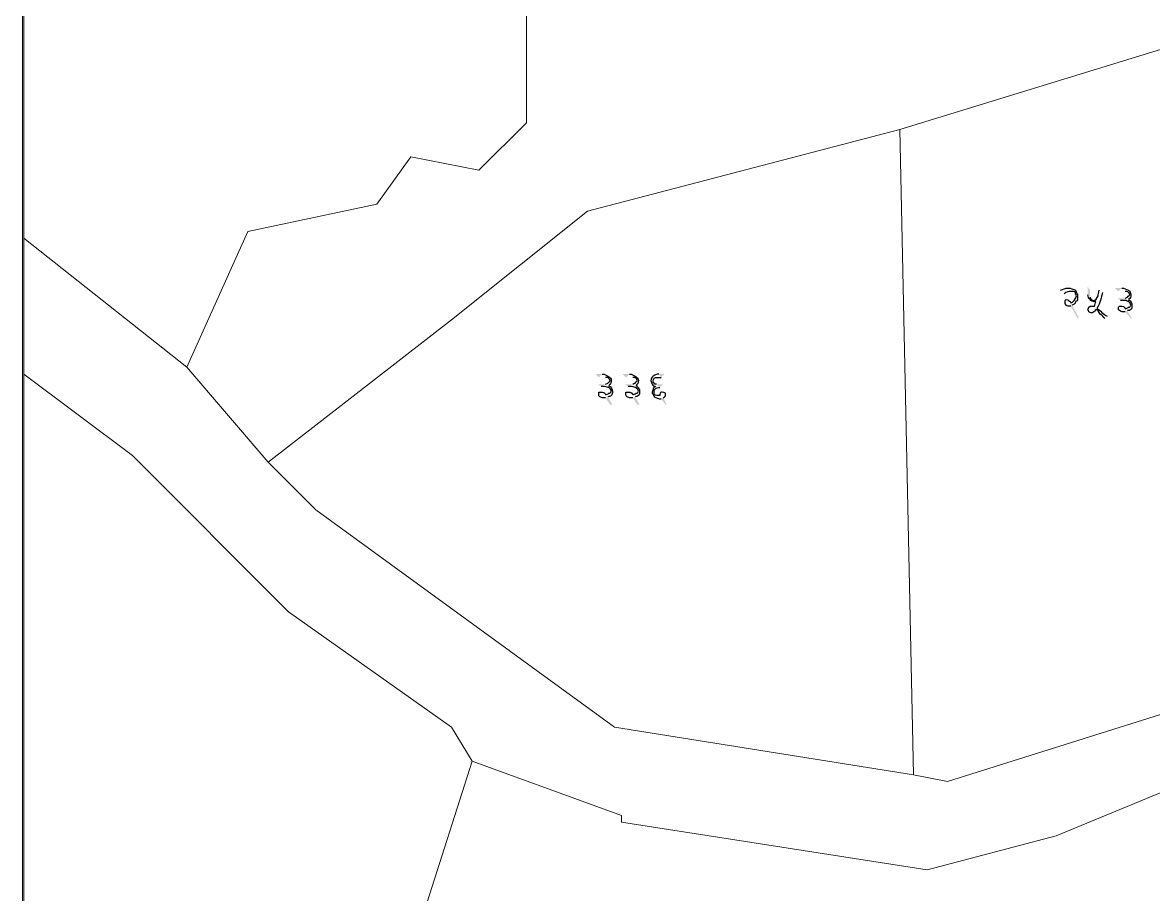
# Model space of a CAD drawing. Header units: inches. Extents: x -9985691 to 3643, y -3269800 to 4788.
# Drawn here: x -4983670 to -4982838, y -3259904 to -3259262 of the extents above; entities that cross this region are included whole.
import ezdxf

# ---------------------------------------------------------------- set-up
doc = ezdxf.new("R2010")
doc.units = ezdxf.units.IN
doc.header["$LTSCALE"] = 2
doc.header["$MEASUREMENT"] = 0
doc.layers.add('PDF_Geometry', color=7, linetype='CONTINUOUS')
doc.layers.add('PDF_Solid Fills', color=7, linetype='CONTINUOUS')

msp = doc.modelspace()

# ---------------------------------------------------------------- hatches: boundary and pattern name
at = {"layer": 'PDF_Solid Fills', "transparency": 33554559}
h = msp.add_hatch(color=256, dxfattribs=at)
h.paths.add_polyline_path([(-4982903.6, -3259461.32), (-4982906.1, -3259458.82)], flags=0)
h.paths.add_polyline_path([(-4982897.76, -3259469.65), (-4982892.76, -3259478.82), (-4982893.6, -3259479.65), (-4982898.6, -3259470.48)], flags=0)
h.paths.add_polyline_path([(-4982877.76, -3259458.82), (-4982875.26, -3259460.48)], flags=0)
h.paths.add_polyline_path([(-4982871.93, -3259477.98), (-4982873.6, -3259479.65)], flags=0)
h.paths.add_polyline_path([(-4982886.1, -3259462.15), (-4982886.1, -3259456.32), (-4982884.43, -3259458.82), (-4982884.43, -3259463.82)], flags=0)
h.paths.add_polyline_path([(-4982863.6, -3259459.65), (-4982866.1, -3259457.15), (-4982861.1, -3259457.15)], flags=0)
h.paths.add_polyline_path([(-4982856.93, -3259473.82), (-4982853.6, -3259479.65), (-4982854.43, -3259479.65), (-4982858.6, -3259474.65)], flags=0)
h.paths.add_polyline_path([(-4982861.93, -3259466.32), (-4982864.43, -3259464.65), (-4982858.6, -3259464.65)], flags=0)
h = msp.add_hatch(color=256, dxfattribs=at)
h.paths.add_polyline_path([(-4983246.1, -3259522.98), (-4983248.6, -3259520.48), (-4983243.6, -3259520.48)], flags=0)
h.paths.add_polyline_path([(-4983239.43, -3259537.15), (-4983236.1, -3259542.98), (-4983237.77, -3259542.98), (-4983241.1, -3259537.98)], flags=0)
h.paths.add_polyline_path([(-4983244.43, -3259529.65), (-4983246.93, -3259527.98), (-4983241.1, -3259527.98)], flags=0)
h.paths.add_polyline_path([(-4983226.1, -3259522.98), (-4983228.6, -3259520.48), (-4983223.6, -3259520.48)], flags=0)
h.paths.add_polyline_path([(-4983219.43, -3259537.15), (-4983216.1, -3259542.98), (-4983217.77, -3259542.98), (-4983221.1, -3259537.98)], flags=0)
h.paths.add_polyline_path([(-4983224.43, -3259529.65), (-4983226.93, -3259527.98), (-4983221.1, -3259527.98)], flags=0)
h.paths.add_polyline_path([(-4983200.27, -3259522.98), (-4983197.77, -3259520.48), (-4983201.93, -3259520.48)], flags=0)
h.paths.add_polyline_path([(-4983200.27, -3259538.81), (-4983196.93, -3259542.98), (-4983196.1, -3259542.98), (-4983198.6, -3259537.98)], flags=0)
h.paths.add_polyline_path([(-4983201.1, -3259530.48), (-4983198.6, -3259527.98), (-4983203.6, -3259527.98)], flags=0)

# ---------------------------------------------------------------- linework, layer by layer
at = {"layer": 'PDF_Geometry', "lineweight": 13}
msp.add_lwpolyline([(-4983670.26, -3257525.48), (-4979932.76, -3257525.48), (-4979932.76, -3261197.15), (-4983670.26, -3261197.15)], close=True, dxfattribs=at)
at = {"layer": 'PDF_Geometry', "lineweight": 9}
for points in [[(-4982834.43, -3258555.48), (-4982814.43, -3258895.48), (-4982799.43, -3259090.48), (-4982829.43, -3259280.48), (-4983024.43, -3259340.48), (-4983254.43, -3259400.48), (-4983354.43, -3259480.48), (-4983489.43, -3259585.48), (-4983549.43, -3259515.48), (-4983504.43, -3259415.48), (-4983409.43, -3259395.48), (-4983384.43, -3259360.48), (-4983334.43, -3259370.48), (-4983299.43, -3259335.48), (-4983299.43, -3259035.48), (-4983259.43, -3258940.48), (-4983249.43, -3258795.48), (-4983224.43, -3258685.48), (-4983239.43, -3258500.48)], [(-4982834.43, -3258555.48), (-4982814.43, -3258895.48), (-4982799.43, -3259090.48), (-4982829.43, -3259280.48), (-4983024.43, -3259340.48), (-4983254.43, -3259400.48), (-4983354.43, -3259480.48), (-4983489.43, -3259585.48), (-4983549.43, -3259515.48), (-4983504.43, -3259415.48), (-4983409.43, -3259395.48), (-4983384.43, -3259360.48), (-4983334.43, -3259370.48), (-4983299.43, -3259335.48), (-4983299.43, -3259035.48), (-4983259.43, -3258940.48), (-4983249.43, -3258795.48), (-4983224.43, -3258685.48), (-4983239.43, -3258500.48)], [(-4982824.43, -3259825.48), (-4982909.43, -3259860.48), (-4983004.43, -3259885.48), (-4983229.43, -3259850.48), (-4983229.43, -3259845.48), (-4983339.43, -3259805.48), (-4983354.43, -3259780.48), (-4983474.43, -3259695.48), (-4983589.43, -3259580.48), (-4983669.43, -3259520.48), (-4983669.43, -3259420.48), (-4983549.43, -3259515.48), (-4983489.43, -3259585.48), (-4983454.43, -3259620.48), (-4983234.43, -3259780.48), (-4983014.43, -3259815.48), (-4982989.43, -3259820.48), (-4982719.43, -3259735.48)], [(-4982824.43, -3259825.48), (-4982909.43, -3259860.48), (-4983004.43, -3259885.48), (-4983229.43, -3259850.48), (-4983229.43, -3259845.48), (-4983339.43, -3259805.48), (-4983354.43, -3259780.48), (-4983474.43, -3259695.48), (-4983589.43, -3259580.48), (-4983669.43, -3259520.48), (-4983669.43, -3259420.48), (-4983549.43, -3259515.48), (-4983489.43, -3259585.48), (-4983454.43, -3259620.48), (-4983234.43, -3259780.48), (-4983014.43, -3259815.48), (-4982989.43, -3259820.48), (-4982719.43, -3259735.48)]]:
    msp.add_lwpolyline(points, dxfattribs=at)
for points in [[(-4983224.43, -3258685.48), (-4983249.43, -3258795.48), (-4983259.43, -3258940.48), (-4983299.43, -3259035.48), (-4983299.43, -3259335.48), (-4983334.43, -3259370.48), (-4983384.43, -3259360.48), (-4983409.43, -3259395.48), (-4983504.43, -3259415.48), (-4983549.43, -3259515.48), (-4983669.43, -3259420.48), (-4983669.43, -3258580.48), (-4983304.43, -3258510.48)], [(-4983224.43, -3258685.48), (-4983249.43, -3258795.48), (-4983259.43, -3258940.48), (-4983299.43, -3259035.48), (-4983299.43, -3259335.48), (-4983334.43, -3259370.48), (-4983384.43, -3259360.48), (-4983409.43, -3259395.48), (-4983504.43, -3259415.48), (-4983549.43, -3259515.48), (-4983669.43, -3259420.48), (-4983669.43, -3258580.48), (-4983304.43, -3258510.48)], [(-4982714.43, -3259600.48), (-4982719.43, -3259735.48), (-4982989.43, -3259820.48), (-4983014.43, -3259815.48), (-4983024.43, -3259340.48), (-4982829.43, -3259280.48), (-4982764.43, -3259265.48)], [(-4982714.43, -3259600.48), (-4982719.43, -3259735.48), (-4982989.43, -3259820.48), (-4983014.43, -3259815.48), (-4983024.43, -3259340.48), (-4982829.43, -3259280.48), (-4982764.43, -3259265.48)], [(-4983454.43, -3259620.48), (-4983489.43, -3259585.48), (-4983354.43, -3259480.48), (-4983254.43, -3259400.48), (-4983024.43, -3259340.48), (-4983014.43, -3259815.48), (-4983234.43, -3259780.48)], [(-4983454.43, -3259620.48), (-4983489.43, -3259585.48), (-4983354.43, -3259480.48), (-4983254.43, -3259400.48), (-4983024.43, -3259340.48), (-4983014.43, -3259815.48), (-4983234.43, -3259780.48)], [(-4983339.43, -3259805.48), (-4983374.43, -3259915.48), (-4983529.43, -3260170.48), (-4983559.43, -3260210.48), (-4983599.43, -3260275.48), (-4983669.43, -3260250.48), (-4983669.43, -3259520.48), (-4983589.43, -3259580.48), (-4983474.43, -3259695.48), (-4983354.43, -3259780.48)], [(-4983339.43, -3259805.48), (-4983374.43, -3259915.48), (-4983529.43, -3260170.48), (-4983559.43, -3260210.48), (-4983599.43, -3260275.48), (-4983669.43, -3260250.48), (-4983669.43, -3259520.48), (-4983589.43, -3259580.48), (-4983474.43, -3259695.48), (-4983354.43, -3259780.48)], [(-4983339.43, -3259805.48), (-4983374.43, -3259915.48), (-4983529.43, -3260170.48), (-4983559.43, -3260210.48), (-4983599.43, -3260275.48), (-4983669.43, -3260250.48), (-4983669.43, -3259520.48), (-4983589.43, -3259580.48), (-4983474.43, -3259695.48), (-4983354.43, -3259780.48)], [(-4983339.43, -3259805.48), (-4983374.43, -3259915.48), (-4983529.43, -3260170.48), (-4983559.43, -3260210.48), (-4983599.43, -3260275.48), (-4983669.43, -3260250.48), (-4983669.43, -3259520.48), (-4983589.43, -3259580.48), (-4983474.43, -3259695.48), (-4983354.43, -3259780.48)], [(-4982659.43, -3259795.48), (-4982829.43, -3260215.48), (-4982884.43, -3260235.48), (-4983054.43, -3260300.48), (-4983059.43, -3260300.48), (-4983544.43, -3260195.48), (-4983529.43, -3260170.48), (-4983374.43, -3259915.48), (-4983339.43, -3259805.48), (-4983229.43, -3259845.48), (-4983229.43, -3259850.48), (-4983004.43, -3259885.48), (-4982909.43, -3259860.48), (-4982824.43, -3259825.48), (-4982734.43, -3259825.48), (-4982674.43, -3259795.48)], [(-4982659.43, -3259795.48), (-4982829.43, -3260215.48), (-4982884.43, -3260235.48), (-4983054.43, -3260300.48), (-4983059.43, -3260300.48), (-4983544.43, -3260195.48), (-4983529.43, -3260170.48), (-4983374.43, -3259915.48), (-4983339.43, -3259805.48), (-4983229.43, -3259845.48), (-4983229.43, -3259850.48), (-4983004.43, -3259885.48), (-4982909.43, -3259860.48), (-4982824.43, -3259825.48), (-4982734.43, -3259825.48), (-4982674.43, -3259795.48)], [(-4982659.43, -3259795.48), (-4982829.43, -3260215.48), (-4982884.43, -3260235.48), (-4983054.43, -3260300.48), (-4983059.43, -3260300.48), (-4983544.43, -3260195.48), (-4983529.43, -3260170.48), (-4983374.43, -3259915.48), (-4983339.43, -3259805.48), (-4983229.43, -3259845.48), (-4983229.43, -3259850.48), (-4983004.43, -3259885.48), (-4982909.43, -3259860.48), (-4982824.43, -3259825.48), (-4982734.43, -3259825.48), (-4982674.43, -3259795.48)], [(-4982659.43, -3259795.48), (-4982829.43, -3260215.48), (-4982884.43, -3260235.48), (-4983054.43, -3260300.48), (-4983059.43, -3260300.48), (-4983544.43, -3260195.48), (-4983529.43, -3260170.48), (-4983374.43, -3259915.48), (-4983339.43, -3259805.48), (-4983229.43, -3259845.48), (-4983229.43, -3259850.48), (-4983004.43, -3259885.48), (-4982909.43, -3259860.48), (-4982824.43, -3259825.48), (-4982734.43, -3259825.48), (-4982674.43, -3259795.48)]]:
    msp.add_lwpolyline(points, close=True, dxfattribs=at)
at = {"layer": 'PDF_Geometry', "lineweight": 25}
for points in [[(-4982906.1, -3259458.82), (-4982904.43, -3259457.98), (-4982902.76, -3259457.15), (-4982900.26, -3259457.15)], [(-4982898.6, -3259459.65), (-4982899.43, -3259459.65), (-4982901.93, -3259459.65), (-4982903.6, -3259461.32)], [(-4982900.26, -3259457.15), (-4982898.6, -3259457.15), (-4982896.93, -3259457.98), (-4982895.26, -3259458.82)], [(-4982895.26, -3259460.48), (-4982896.1, -3259459.65), (-4982896.93, -3259459.65), (-4982898.6, -3259459.65)], [(-4982896.1, -3259466.32), (-4982895.26, -3259464.65), (-4982894.43, -3259463.82), (-4982894.43, -3259462.98)], [(-4982895.26, -3259458.82), (-4982894.43, -3259460.48), (-4982893.6, -3259461.32), (-4982893.6, -3259463.82)], [(-4982894.43, -3259462.98), (-4982894.43, -3259462.15), (-4982895.26, -3259461.32), (-4982895.26, -3259460.48)], [(-4982893.6, -3259463.82), (-4982893.6, -3259465.48), (-4982893.6, -3259466.32), (-4982895.26, -3259467.15)], [(-4982884.43, -3259465.48), (-4982885.26, -3259464.65), (-4982886.1, -3259463.82), (-4982886.1, -3259462.15)], [(-4982884.43, -3259463.82), (-4982884.43, -3259464.65), (-4982884.43, -3259464.65), (-4982883.6, -3259465.48)], [(-4982881.93, -3259466.32), (-4982880.26, -3259466.32), (-4982879.43, -3259464.65), (-4982878.6, -3259462.98)], [(-4982875.26, -3259460.48), (-4982876.1, -3259463.82), (-4982876.93, -3259467.98), (-4982879.43, -3259472.15)], [(-4982878.6, -3259462.98), (-4982878.6, -3259462.15), (-4982877.76, -3259460.48), (-4982877.76, -3259458.82)], [(-4982861.1, -3259457.15), (-4982859.43, -3259457.15), (-4982857.76, -3259457.98), (-4982856.1, -3259458.82)], [(-4982856.1, -3259460.48), (-4982856.93, -3259459.65), (-4982857.76, -3259459.65), (-4982858.6, -3259459.65)], [(-4982858.6, -3259464.65), (-4982857.76, -3259464.65), (-4982856.93, -3259463.82), (-4982856.93, -3259463.82)], [(-4982856.93, -3259463.82), (-4982856.1, -3259462.98), (-4982855.26, -3259462.15), (-4982855.26, -3259462.15)], [(-4982856.1, -3259458.82), (-4982855.26, -3259459.65), (-4982854.43, -3259460.48), (-4982854.43, -3259462.15)], [(-4982855.26, -3259462.15), (-4982855.26, -3259461.32), (-4982856.1, -3259460.48), (-4982856.1, -3259460.48)], [(-4982854.43, -3259462.15), (-4982854.43, -3259463.82), (-4982854.43, -3259464.65), (-4982856.1, -3259465.48)], [(-4982902.76, -3259466.32), (-4982902.76, -3259466.32), (-4982901.93, -3259465.48), (-4982901.93, -3259465.48)], [(-4982902.76, -3259467.15), (-4982902.76, -3259467.15), (-4982902.76, -3259466.32), (-4982902.76, -3259466.32)], [(-4982901.93, -3259469.65), (-4982902.76, -3259468.82), (-4982902.76, -3259468.82), (-4982902.76, -3259467.15)], [(-4982901.93, -3259465.48), (-4982901.1, -3259465.48), (-4982900.26, -3259466.32), (-4982900.26, -3259466.32)], [(-4982899.43, -3259470.48), (-4982901.1, -3259470.48), (-4982901.93, -3259470.48), (-4982901.93, -3259469.65)], [(-4982900.26, -3259466.32), (-4982899.43, -3259467.15), (-4982898.6, -3259467.15), (-4982898.6, -3259467.98)], [(-4982898.6, -3259470.48), (-4982899.43, -3259470.48), (-4982899.43, -3259470.48), (-4982899.43, -3259470.48)], [(-4982898.6, -3259467.98), (-4982897.76, -3259467.98), (-4982896.93, -3259467.15), (-4982896.1, -3259466.32)], [(-4982895.26, -3259467.15), (-4982895.26, -3259468.82), (-4982896.93, -3259469.65), (-4982897.76, -3259469.65)], [(-4982886.1, -3259472.98), (-4982886.1, -3259472.15), (-4982885.26, -3259472.15), (-4982885.26, -3259471.32)], [(-4982885.26, -3259474.65), (-4982885.26, -3259473.82), (-4982886.1, -3259473.82), (-4982886.1, -3259472.98)], [(-4982885.26, -3259471.32), (-4982884.43, -3259470.48), (-4982884.43, -3259470.48), (-4982883.6, -3259470.48)], [(-4982881.1, -3259467.15), (-4982882.76, -3259467.15), (-4982883.6, -3259467.15), (-4982884.43, -3259465.48)], [(-4982883.6, -3259465.48), (-4982883.6, -3259465.48), (-4982882.76, -3259466.32), (-4982881.93, -3259466.32)], [(-4982883.6, -3259470.48), (-4982882.76, -3259470.48), (-4982881.93, -3259470.48), (-4982881.1, -3259470.48)], [(-4982881.1, -3259470.48), (-4982881.1, -3259469.65), (-4982880.26, -3259467.98), (-4982880.26, -3259467.15)], [(-4982880.26, -3259467.15), (-4982880.26, -3259467.15), (-4982881.1, -3259467.15), (-4982881.1, -3259467.15)], [(-4982880.26, -3259472.98), (-4982880.26, -3259472.98), (-4982881.1, -3259473.82), (-4982881.1, -3259474.65)], [(-4982876.93, -3259476.32), (-4982877.76, -3259474.65), (-4982879.43, -3259472.98), (-4982880.26, -3259472.98)], [(-4982879.43, -3259472.15), (-4982876.93, -3259473.82), (-4982874.43, -3259476.32), (-4982871.93, -3259477.98)], [(-4982863.6, -3259472.15), (-4982863.6, -3259471.32), (-4982863.6, -3259471.32), (-4982862.76, -3259470.48)], [(-4982862.76, -3259473.82), (-4982863.6, -3259473.82), (-4982863.6, -3259472.98), (-4982863.6, -3259472.15)], [(-4982862.76, -3259470.48), (-4982862.76, -3259470.48), (-4982861.93, -3259470.48), (-4982861.93, -3259470.48)], [(-4982860.26, -3259466.32), (-4982861.1, -3259466.32), (-4982861.1, -3259466.32), (-4982861.93, -3259466.32)], [(-4982861.93, -3259470.48), (-4982860.26, -3259470.48), (-4982859.43, -3259470.48), (-4982858.6, -3259472.15)], [(-4982858.6, -3259466.32), (-4982859.43, -3259466.32), (-4982859.43, -3259466.32), (-4982860.26, -3259466.32)], [(-4982856.1, -3259467.15), (-4982856.1, -3259467.15), (-4982857.76, -3259466.32), (-4982858.6, -3259466.32)], [(-4982858.6, -3259472.15), (-4982857.76, -3259472.15), (-4982856.93, -3259472.15), (-4982856.1, -3259471.32)], [(-4982854.43, -3259472.98), (-4982855.26, -3259473.82), (-4982856.1, -3259473.82), (-4982856.93, -3259473.82)], [(-4982856.1, -3259465.48), (-4982854.43, -3259467.15), (-4982853.6, -3259467.98), (-4982853.6, -3259470.48)], [(-4982854.43, -3259469.65), (-4982854.43, -3259468.82), (-4982855.26, -3259467.98), (-4982856.1, -3259467.15)], [(-4982856.1, -3259471.32), (-4982855.26, -3259471.32), (-4982854.43, -3259470.48), (-4982854.43, -3259469.65)], [(-4982853.6, -3259470.48), (-4982853.6, -3259471.32), (-4982853.6, -3259472.15), (-4982854.43, -3259472.98)], [(-4982883.6, -3259475.48), (-4982884.43, -3259475.48), (-4982884.43, -3259474.65), (-4982885.26, -3259474.65)], [(-4982881.1, -3259474.65), (-4982881.93, -3259474.65), (-4982882.76, -3259475.48), (-4982883.6, -3259475.48)], [(-4982873.6, -3259479.65), (-4982874.43, -3259478.82), (-4982875.26, -3259477.15), (-4982876.93, -3259476.32)], [(-4982860.26, -3259474.65), (-4982861.1, -3259474.65), (-4982861.93, -3259474.65), (-4982862.76, -3259473.82)], [(-4982858.6, -3259474.65), (-4982858.6, -3259474.65), (-4982859.43, -3259474.65), (-4982860.26, -3259474.65)], [(-4983243.6, -3259520.48), (-4983241.93, -3259520.48), (-4983240.27, -3259521.31), (-4983239.43, -3259522.15)], [(-4983238.6, -3259523.81), (-4983239.43, -3259522.98), (-4983240.27, -3259522.98), (-4983241.1, -3259522.98)], [(-4983239.43, -3259522.15), (-4983237.77, -3259522.98), (-4983236.93, -3259523.81), (-4983236.93, -3259525.48)], [(-4983223.6, -3259520.48), (-4983221.93, -3259520.48), (-4983220.27, -3259521.31), (-4983219.43, -3259522.15)], [(-4983218.6, -3259523.81), (-4983219.43, -3259522.98), (-4983220.27, -3259522.98), (-4983221.1, -3259522.98)], [(-4983219.43, -3259522.15), (-4983217.77, -3259522.98), (-4983216.93, -3259523.81), (-4983216.93, -3259525.48)], [(-4983206.1, -3259522.15), (-4983206.93, -3259522.98), (-4983207.77, -3259523.81), (-4983207.77, -3259525.48)], [(-4983201.93, -3259520.48), (-4983203.6, -3259520.48), (-4983205.27, -3259521.31), (-4983206.1, -3259522.15)], [(-4983206.1, -3259525.48), (-4983206.1, -3259523.81), (-4983205.27, -3259522.98), (-4983202.77, -3259522.98)], [(-4983202.77, -3259522.98), (-4983201.93, -3259522.98), (-4983201.93, -3259522.98), (-4983201.1, -3259522.98)], [(-4983201.1, -3259522.98), (-4983201.1, -3259522.98), (-4983200.27, -3259522.98), (-4983200.27, -3259522.98)], [(-4983242.77, -3259529.65), (-4983243.6, -3259529.65), (-4983243.6, -3259529.65), (-4983244.43, -3259529.65)], [(-4983241.93, -3259529.65), (-4983241.93, -3259529.65), (-4983241.93, -3259529.65), (-4983242.77, -3259529.65)], [(-4983238.6, -3259530.48), (-4983239.43, -3259530.48), (-4983240.27, -3259529.65), (-4983241.93, -3259529.65)], [(-4983241.1, -3259527.98), (-4983240.27, -3259527.98), (-4983239.43, -3259527.15), (-4983239.43, -3259527.15)], [(-4983239.43, -3259527.15), (-4983238.6, -3259526.31), (-4983237.77, -3259525.48), (-4983237.77, -3259525.48)], [(-4983237.77, -3259525.48), (-4983237.77, -3259524.65), (-4983238.6, -3259523.81), (-4983238.6, -3259523.81)], [(-4983236.93, -3259525.48), (-4983236.93, -3259527.15), (-4983237.77, -3259527.98), (-4983238.6, -3259528.81)], [(-4983238.6, -3259528.81), (-4983236.93, -3259530.48), (-4983236.1, -3259531.31), (-4983236.1, -3259533.81)], [(-4983236.93, -3259532.98), (-4983236.93, -3259532.15), (-4983237.77, -3259531.31), (-4983238.6, -3259530.48)], [(-4983222.77, -3259529.65), (-4983223.6, -3259529.65), (-4983223.6, -3259529.65), (-4983224.43, -3259529.65)], [(-4983221.93, -3259529.65), (-4983221.93, -3259529.65), (-4983222.77, -3259529.65), (-4983222.77, -3259529.65)], [(-4983218.6, -3259530.48), (-4983219.43, -3259530.48), (-4983220.27, -3259529.65), (-4983221.93, -3259529.65)], [(-4983221.1, -3259527.98), (-4983220.27, -3259527.98), (-4983220.27, -3259527.15), (-4983219.43, -3259527.15)], [(-4983219.43, -3259527.15), (-4983218.6, -3259526.31), (-4983217.77, -3259525.48), (-4983217.77, -3259525.48)], [(-4983217.77, -3259525.48), (-4983217.77, -3259524.65), (-4983218.6, -3259523.81), (-4983218.6, -3259523.81)], [(-4983216.93, -3259525.48), (-4983216.93, -3259527.15), (-4983217.77, -3259527.98), (-4983218.6, -3259528.81)], [(-4983218.6, -3259528.81), (-4983216.93, -3259530.48), (-4983216.1, -3259531.31), (-4983216.1, -3259533.81)], [(-4983216.93, -3259532.98), (-4983216.93, -3259532.15), (-4983217.77, -3259531.31), (-4983218.6, -3259530.48)], [(-4983207.77, -3259525.48), (-4983207.77, -3259526.31), (-4983206.93, -3259527.15), (-4983206.93, -3259527.98)], [(-4983206.93, -3259527.98), (-4983206.1, -3259528.81), (-4983205.27, -3259529.65), (-4983204.43, -3259529.65)], [(-4983206.1, -3259531.31), (-4983206.1, -3259532.15), (-4983206.1, -3259532.15), (-4983206.93, -3259533.81)], [(-4983205.27, -3259527.15), (-4983206.1, -3259527.15), (-4983206.1, -3259526.31), (-4983206.1, -3259525.48)], [(-4983204.43, -3259529.65), (-4983205.27, -3259530.48), (-4983206.1, -3259530.48), (-4983206.1, -3259531.31)], [(-4983203.6, -3259527.98), (-4983204.43, -3259527.98), (-4983205.27, -3259527.98), (-4983205.27, -3259527.15)], [(-4983205.27, -3259533.81), (-4983205.27, -3259532.15), (-4983205.27, -3259531.31), (-4983204.43, -3259531.31)], [(-4983204.43, -3259531.31), (-4983203.6, -3259530.48), (-4983202.77, -3259530.48), (-4983201.1, -3259530.48)], [(-4983246.1, -3259535.48), (-4983246.1, -3259534.65), (-4983246.1, -3259534.65), (-4983246.1, -3259533.81)], [(-4983246.1, -3259533.81), (-4983245.27, -3259533.81), (-4983244.43, -3259533.81), (-4983244.43, -3259533.81)], [(-4983245.27, -3259537.15), (-4983246.1, -3259537.15), (-4983246.1, -3259536.31), (-4983246.1, -3259535.48)], [(-4983242.77, -3259537.98), (-4983243.6, -3259537.98), (-4983244.43, -3259537.98), (-4983245.27, -3259537.15)], [(-4983244.43, -3259533.81), (-4983242.77, -3259533.81), (-4983241.93, -3259533.81), (-4983241.1, -3259535.48)], [(-4983241.1, -3259537.98), (-4983241.1, -3259537.98), (-4983241.93, -3259537.98), (-4983242.77, -3259537.98)], [(-4983241.1, -3259535.48), (-4983240.27, -3259535.48), (-4983239.43, -3259535.48), (-4983238.6, -3259534.65)], [(-4983236.93, -3259536.31), (-4983237.77, -3259537.15), (-4983238.6, -3259537.15), (-4983239.43, -3259537.15)], [(-4983238.6, -3259534.65), (-4983237.77, -3259534.65), (-4983236.93, -3259533.81), (-4983236.93, -3259532.98)], [(-4983236.1, -3259533.81), (-4983236.1, -3259534.65), (-4983236.1, -3259535.48), (-4983236.93, -3259536.31)], [(-4983226.1, -3259535.48), (-4983226.1, -3259534.65), (-4983226.1, -3259534.65), (-4983226.1, -3259533.81)], [(-4983226.1, -3259533.81), (-4983225.27, -3259533.81), (-4983225.27, -3259533.81), (-4983224.43, -3259533.81)], [(-4983225.27, -3259537.15), (-4983226.1, -3259537.15), (-4983226.1, -3259536.31), (-4983226.1, -3259535.48)], [(-4983222.77, -3259537.98), (-4983223.6, -3259537.98), (-4983224.43, -3259537.98), (-4983225.27, -3259537.15)], [(-4983224.43, -3259533.81), (-4983222.77, -3259533.81), (-4983221.93, -3259533.81), (-4983221.1, -3259535.48)], [(-4983221.1, -3259537.98), (-4983221.93, -3259537.98), (-4983221.93, -3259537.98), (-4983222.77, -3259537.98)], [(-4983221.1, -3259535.48), (-4983220.27, -3259535.48), (-4983219.43, -3259535.48), (-4983218.6, -3259534.65)], [(-4983216.93, -3259536.31), (-4983217.77, -3259537.15), (-4983218.6, -3259537.15), (-4983219.43, -3259537.15)], [(-4983218.6, -3259534.65), (-4983217.77, -3259534.65), (-4983216.93, -3259533.81), (-4983216.93, -3259532.98)], [(-4983216.1, -3259533.81), (-4983216.1, -3259534.65), (-4983216.1, -3259535.48), (-4983216.93, -3259536.31)], [(-4983206.93, -3259533.81), (-4983206.93, -3259534.65), (-4983206.1, -3259535.48), (-4983205.27, -3259537.15)], [(-4983205.27, -3259534.65), (-4983205.27, -3259533.81), (-4983205.27, -3259533.81), (-4983205.27, -3259533.81)], [(-4983205.27, -3259535.48), (-4983205.27, -3259535.48), (-4983205.27, -3259534.65), (-4983205.27, -3259534.65)], [(-4983201.1, -3259536.31), (-4983202.77, -3259536.31), (-4983204.43, -3259536.31), (-4983205.27, -3259535.48)], [(-4983205.27, -3259537.15), (-4983203.6, -3259537.98), (-4983201.93, -3259538.81), (-4983200.27, -3259538.81)], [(-4983199.43, -3259533.81), (-4983200.27, -3259533.81), (-4983201.1, -3259533.81), (-4983201.1, -3259535.48)], [(-4983201.1, -3259535.48), (-4983201.1, -3259535.48), (-4983201.1, -3259535.48), (-4983201.1, -3259536.31)], [(-4983196.93, -3259535.48), (-4983196.93, -3259534.65), (-4983197.77, -3259533.81), (-4983199.43, -3259533.81)], [(-4983198.6, -3259537.98), (-4983197.77, -3259537.98), (-4983197.77, -3259537.15), (-4983197.77, -3259537.15)], [(-4983197.77, -3259537.15), (-4983196.93, -3259537.15), (-4983196.93, -3259536.31), (-4983196.93, -3259535.48)]]:
    msp.add_open_spline(points, degree=3, dxfattribs=at)

doc.saveas('drawing.dxf')
